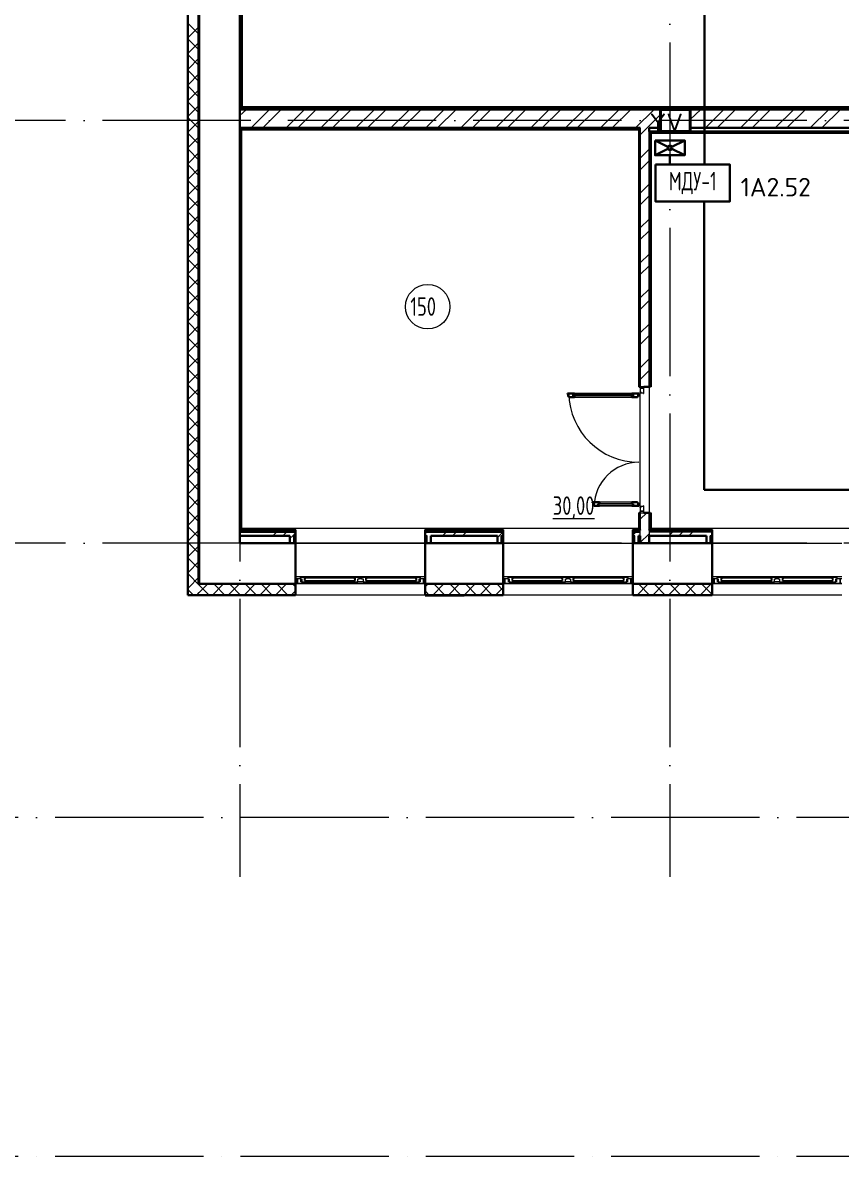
# Model space of a CAD drawing. Header units: millimetres. Extents: x -1073752 to 1436911, y -1379358 to 94781.
# Drawn here: x -1053799 to -1042755, y -890289 to -875001 of the extents above; entities that cross this region are included whole.
import ezdxf
from ezdxf.enums import TextEntityAlignment as Align

# ---------------------------------------------------------------- set-up
doc = ezdxf.new("R2010")
doc.units = ezdxf.units.MM
doc.set_wipeout_variables(frame=1)
doc.linetypes.add('ADSK_Линия сетки', pattern=[25, 20, -2.5, 0, -2.5])
for name, color, linetype, lineweight in [('_ Окна', 7, 'Continuous', 9), ('RC-Дымоудаление', 1, 'Continuous', 30), ('Двери', 252, 'Continuous', 9), ('лс', 5, 'Continuous', 30), ('Марки помещений', 7, 'Continuous', 20), ('Несущие колонны', 7, 'Continuous', 18), ('Ограждение', 252, 'Continuous', 9), ('Окна', 7, 'Continuous', 9), ('Оси', 252, 'Continuous', 9), ('Стены внутренние', 7, 'Continuous', 18), ('Стены наружные', 7, 'Continuous', 18), ('Стены штриховка', 7, 'Continuous', 9)]:
    doc.layers.add(name, color=color, linetype=linetype, lineweight=lineweight)
doc.layers.add('RC-Позиционные_обозначения', color=7, linetype='Continuous')
doc.layers.add('RC-Таблицы', color=7, linetype='Continuous')
doc.layers.add('Двери открывание', color=7, linetype='Continuous', lineweight=9, true_color=0xc0c0c0)
doc.styles.add('GOST Common_3', font='', dxfattribs={"height": 3.5})
doc.styles.add('ISOCPEUR', font='isocpeur.ttf', dxfattribs={"height": 250})
doc.styles.add('RubezhCAD', font='isocpeur.ttf')
doc.styles.get("Standard").update_dxf_attribs({"font": 'arial.ttf'})
doc.styles.get('GOST Common_3').set_extended_font_data('GOST 2.304 type A')

# ---------------------------------------------------------------- blocks, each defined once
blk = doc.blocks.new('1 этаж')
at = {"layer": '_ Окна', "color": 251, "lineweight": 18, "true_color": 0x636466}
for p, q in [((-57587, 14991), (-57643, 14991)), ((-57643, 14991), (-57643, 14974)), ((-57586, 14990), (-57587, 14991)), ((-57585, 14991), (-57586, 14990)), ((-57570, 14991), (-57585, 14991)), ((-57568, 14982), (-57570, 14991)), ((-56918, 14991), (-56921, 14982)), ((-56904, 14991), (-56918, 14991)), ((-56903, 14990), (-56904, 14991)), ((-56902, 14991), (-56903, 14990)), ((-56846, 14991), (-56902, 14991)), ((-56846, 14974), (-56846, 14991)), ((-56760, 14991), (-56816, 14991)), ((-56816, 14991), (-56816, 14974)), ((-56759, 14990), (-56760, 14991)), ((-56758, 14991), (-56759, 14990)), ((-56743, 14991), (-56758, 14991)), ((-56741, 14982), (-56743, 14991)), ((-56091, 14991), (-56094, 14982)), ((-56077, 14991), (-56091, 14991)), ((-56076, 14990), (-56077, 14991)), ((-56075, 14991), (-56076, 14990)), ((-56019, 14991), (-56075, 14991)), ((-56019, 14974), (-56019, 14991)), ((-54787, 14991), (-54843, 14991)), ((-54843, 14991), (-54843, 14974)), ((-54786, 14990), (-54787, 14991)), ((-54785, 14991), (-54786, 14990)), ((-54770, 14991), (-54785, 14991)), ((-54768, 14982), (-54770, 14991)), ((-54118, 14991), (-54121, 14982)), ((-54104, 14991), (-54118, 14991)), ((-54103, 14990), (-54104, 14991)), ((-54102, 14991), (-54103, 14990)), ((-54046, 14991), (-54102, 14991)), ((-54046, 14974), (-54046, 14991)), ((-53960, 14991), (-54016, 14991)), ((-54016, 14991), (-54016, 14974)), ((-53959, 14990), (-53960, 14991)), ((-53958, 14991), (-53959, 14990)), ((-53943, 14991), (-53958, 14991)), ((-53941, 14982), (-53943, 14991)), ((-53291, 14991), (-53294, 14982)), ((-53277, 14991), (-53291, 14991)), ((-53276, 14990), (-53277, 14991)), ((-53275, 14991), (-53276, 14990)), ((-53219, 14991), (-53275, 14991)), ((-53219, 14974), (-53219, 14991)), ((-51967, 14991), (-52023, 14991)), ((-52023, 14991), (-52023, 14974)), ((-51966, 14990), (-51967, 14991)), ((-51965, 14991), (-51966, 14990)), ((-51950, 14991), (-51965, 14991)), ((-51948, 14982), (-51950, 14991)), ((-51298, 14991), (-51301, 14982)), ((-51284, 14991), (-51298, 14991)), ((-51283, 14990), (-51284, 14991)), ((-51282, 14991), (-51283, 14990)), ((-51226, 14991), (-51282, 14991)), ((-51226, 14974), (-51226, 14991)), ((-51140, 14991), (-51196, 14991)), ((-51196, 14991), (-51196, 14974)), ((-51139, 14990), (-51140, 14991)), ((-51138, 14991), (-51139, 14990)), ((-51123, 14991), (-51138, 14991)), ((-51121, 14982), (-51123, 14991)), ((-50471, 14991), (-50474, 14982)), ((-50457, 14991), (-50471, 14991)), ((-50456, 14990), (-50457, 14991)), ((-50455, 14991), (-50456, 14990)), ((-50399, 14991), (-50455, 14991)), ((-50399, 14974), (-50399, 14991)), ((-57643, 14974), (-57681, 14974)), ((-57681, 14974), (-57681, 14916)), ((-57681, 14916), (-57621, 14916)), ((-57643, 14974), (-57623, 14974)), ((-57635, 14933), (-57635, 14974)), ((-57623, 14933), (-57635, 14933)), ((-57623, 14974), (-57623, 14933)), ((-57623, 14933), (-57572, 14933)), ((-57621, 14916), (-57617, 14933)), ((-57586, 14950), (-57586, 14982)), ((-57586, 14982), (-57568, 14982)), ((-57568, 14950), (-57586, 14950)), ((-57572, 14933), (-57568, 14950)), ((-56921, 14982), (-56903, 14982)), ((-56903, 14950), (-56921, 14950)), ((-56921, 14950), (-56916, 14933)), ((-56916, 14933), (-56866, 14933)), ((-56903, 14982), (-56903, 14950)), ((-56866, 14933), (-56866, 14974)), ((-56866, 14974), (-56846, 14974)), ((-56816, 14974), (-56796, 14974)), ((-56796, 14974), (-56796, 14933)), ((-56796, 14933), (-56745, 14933)), ((-56759, 14950), (-56759, 14982)), ((-56759, 14982), (-56741, 14982)), ((-56741, 14950), (-56759, 14950)), ((-56745, 14933), (-56741, 14950)), ((-56094, 14982), (-56076, 14982)), ((-56076, 14950), (-56094, 14950)), ((-56094, 14950), (-56089, 14933)), ((-56089, 14933), (-56039, 14933)), ((-56076, 14982), (-56076, 14950)), ((-56045, 14933), (-56040, 14916)), ((-56040, 14916), (-55981, 14916)), ((-56039, 14933), (-56039, 14974)), ((-56039, 14974), (-56019, 14974)), ((-56027, 14933), (-56039, 14933)), ((-56027, 14974), (-56027, 14933)), ((-55981, 14974), (-56019, 14974)), ((-55981, 14916), (-55981, 14974)), ((-54843, 14974), (-54881, 14974)), ((-54881, 14974), (-54881, 14916)), ((-54881, 14916), (-54821, 14916)), ((-54843, 14974), (-54823, 14974)), ((-54835, 14933), (-54835, 14974)), ((-54823, 14933), (-54835, 14933)), ((-54823, 14974), (-54823, 14933)), ((-54823, 14933), (-54772, 14933)), ((-54821, 14916), (-54817, 14933)), ((-54786, 14950), (-54786, 14982)), ((-54786, 14982), (-54768, 14982)), ((-54768, 14950), (-54786, 14950)), ((-54772, 14933), (-54768, 14950)), ((-54121, 14982), (-54103, 14982)), ((-54103, 14950), (-54121, 14950)), ((-54121, 14950), (-54116, 14933)), ((-54116, 14933), (-54066, 14933)), ((-54103, 14982), (-54103, 14950)), ((-54066, 14933), (-54066, 14974)), ((-54066, 14974), (-54046, 14974)), ((-54016, 14974), (-53996, 14974)), ((-53996, 14974), (-53996, 14933)), ((-53996, 14933), (-53945, 14933)), ((-53959, 14950), (-53959, 14982)), ((-53959, 14982), (-53941, 14982)), ((-53941, 14950), (-53959, 14950)), ((-53945, 14933), (-53941, 14950)), ((-53294, 14982), (-53276, 14982)), ((-53276, 14950), (-53294, 14950)), ((-53294, 14950), (-53289, 14933)), ((-53289, 14933), (-53239, 14933)), ((-53276, 14982), (-53276, 14950)), ((-53245, 14933), (-53240, 14916)), ((-53240, 14916), (-53181, 14916)), ((-53239, 14933), (-53239, 14974)), ((-53239, 14974), (-53219, 14974)), ((-53227, 14933), (-53239, 14933)), ((-53227, 14974), (-53227, 14933)), ((-53181, 14974), (-53219, 14974)), ((-53181, 14916), (-53181, 14974)), ((-52023, 14974), (-52061, 14974)), ((-52061, 14974), (-52061, 14916)), ((-52061, 14916), (-52001, 14916)), ((-52023, 14974), (-52003, 14974)), ((-52015, 14933), (-52015, 14974)), ((-52003, 14933), (-52015, 14933)), ((-52003, 14974), (-52003, 14933)), ((-52003, 14933), (-51952, 14933)), ((-52001, 14916), (-51997, 14933)), ((-51966, 14950), (-51966, 14982)), ((-51966, 14982), (-51948, 14982)), ((-51948, 14950), (-51966, 14950)), ((-51952, 14933), (-51948, 14950)), ((-51301, 14982), (-51283, 14982)), ((-51283, 14950), (-51301, 14950)), ((-51301, 14950), (-51296, 14933)), ((-51296, 14933), (-51246, 14933)), ((-51283, 14982), (-51283, 14950)), ((-51246, 14933), (-51246, 14974)), ((-51246, 14974), (-51226, 14974)), ((-51196, 14974), (-51176, 14974)), ((-51176, 14974), (-51176, 14933)), ((-51176, 14933), (-51125, 14933)), ((-51139, 14950), (-51139, 14982)), ((-51139, 14982), (-51121, 14982)), ((-51121, 14950), (-51139, 14950)), ((-51125, 14933), (-51121, 14950)), ((-50474, 14982), (-50456, 14982)), ((-50456, 14950), (-50474, 14950)), ((-50474, 14950), (-50469, 14933)), ((-50469, 14933), (-50419, 14933)), ((-50456, 14982), (-50456, 14950)), ((-50425, 14933), (-50420, 14916)), ((-50420, 14916), (-50361, 14916)), ((-50419, 14933), (-50419, 14974)), ((-50419, 14974), (-50399, 14974)), ((-50407, 14933), (-50419, 14933)), ((-50407, 14974), (-50407, 14933)), ((-50361, 14974), (-50399, 14974)), ((-50361, 14916), (-50361, 14974))]:
    blk.add_line(p, q, dxfattribs=at)
at = {"layer": '_ Окна', "color": 251, "true_color": 0x636466}
for p, q in [((-57681, 14974), (-57706, 14974)), ((-57706, 14916), (-57681, 14916)), ((-57681, 14916), (-57681, 14974)), ((-57583, 14982), (-57586, 14982)), ((-57586, 14982), (-57586, 14950)), ((-57586, 14950), (-57583, 14950)), ((-56906, 14982), (-57583, 14982)), ((-57583, 14982), (-57583, 14950)), ((-57583, 14950), (-57583, 14982)), ((-57583, 14950), (-56906, 14950)), ((-56906, 14950), (-56906, 14982)), ((-56906, 14982), (-56906, 14950)), ((-56903, 14982), (-56906, 14982)), ((-56906, 14950), (-56903, 14950)), ((-56903, 14950), (-56903, 14982)), ((-56756, 14982), (-56759, 14982)), ((-56759, 14982), (-56759, 14950)), ((-56759, 14950), (-56756, 14950)), ((-56079, 14982), (-56756, 14982)), ((-56756, 14982), (-56756, 14950)), ((-56756, 14950), (-56756, 14982)), ((-56756, 14950), (-56079, 14950)), ((-56079, 14950), (-56079, 14982)), ((-56079, 14982), (-56079, 14950)), ((-56076, 14982), (-56079, 14982)), ((-56079, 14950), (-56076, 14950)), ((-56076, 14950), (-56076, 14982)), ((-55956, 14974), (-55981, 14974)), ((-55981, 14974), (-55981, 14916)), ((-55981, 14916), (-55956, 14916)), ((-54881, 14974), (-54906, 14974)), ((-54906, 14916), (-54881, 14916)), ((-54881, 14916), (-54881, 14974)), ((-54783, 14982), (-54786, 14982)), ((-54786, 14982), (-54786, 14950)), ((-54786, 14950), (-54783, 14950)), ((-54106, 14982), (-54783, 14982)), ((-54783, 14982), (-54783, 14950)), ((-54783, 14950), (-54783, 14982)), ((-54783, 14950), (-54106, 14950)), ((-54106, 14950), (-54106, 14982)), ((-54106, 14982), (-54106, 14950)), ((-54103, 14982), (-54106, 14982)), ((-54106, 14950), (-54103, 14950)), ((-54103, 14950), (-54103, 14982)), ((-53956, 14982), (-53959, 14982)), ((-53959, 14982), (-53959, 14950)), ((-53959, 14950), (-53956, 14950)), ((-53279, 14982), (-53956, 14982)), ((-53956, 14982), (-53956, 14950)), ((-53956, 14950), (-53956, 14982)), ((-53956, 14950), (-53279, 14950)), ((-53279, 14950), (-53279, 14982)), ((-53279, 14982), (-53279, 14950)), ((-53276, 14982), (-53279, 14982)), ((-53279, 14950), (-53276, 14950)), ((-53276, 14950), (-53276, 14982)), ((-53156, 14974), (-53181, 14974)), ((-53181, 14974), (-53181, 14916)), ((-53181, 14916), (-53156, 14916)), ((-52061, 14974), (-52086, 14974)), ((-52086, 14916), (-52061, 14916)), ((-52061, 14916), (-52061, 14974)), ((-51963, 14982), (-51966, 14982)), ((-51966, 14982), (-51966, 14950)), ((-51966, 14950), (-51963, 14950)), ((-51286, 14982), (-51963, 14982)), ((-51963, 14982), (-51963, 14950)), ((-51963, 14950), (-51963, 14982)), ((-51963, 14950), (-51286, 14950)), ((-51286, 14950), (-51286, 14982)), ((-51286, 14982), (-51286, 14950)), ((-51283, 14982), (-51286, 14982)), ((-51286, 14950), (-51283, 14950)), ((-51283, 14950), (-51283, 14982)), ((-51136, 14982), (-51139, 14982)), ((-51139, 14982), (-51139, 14950)), ((-51139, 14950), (-51136, 14950)), ((-50459, 14982), (-51136, 14982)), ((-51136, 14982), (-51136, 14950)), ((-51136, 14950), (-51136, 14982)), ((-51136, 14950), (-50459, 14950)), ((-50459, 14950), (-50459, 14982)), ((-50459, 14982), (-50459, 14950)), ((-50456, 14982), (-50459, 14982)), ((-50459, 14950), (-50456, 14950)), ((-50456, 14950), (-50456, 14982)), ((-50336, 14974), (-50361, 14974)), ((-50361, 14974), (-50361, 14916)), ((-50361, 14916), (-50336, 14916))]:
    blk.add_line(p, q, dxfattribs=at)
at = {"layer": 'Двери', "color": 251, "lineweight": 30, "true_color": 0x636466}
for p, q in [((-53944, 17474), (-54038, 17474)), ((-54038, 17474), (-54038, 17466)), ((-54038, 17466), (-54029, 17466)), ((-54029, 17466), (-54029, 17432)), ((-54029, 17432), (-54020, 17432)), ((-54020, 17432), (-54020, 17424)), ((-53962, 17465), (-53944, 17465)), ((-53962, 17444), (-53962, 17465)), ((-53944, 17444), (-53962, 17444)), ((-53944, 17465), (-53944, 17474)), ((-53944, 17424), (-53944, 17444)), ((-53074, 17474), (-53168, 17474)), ((-53168, 17465), (-53168, 17474)), ((-53150, 17465), (-53168, 17465)), ((-53168, 17444), (-53150, 17444)), ((-53168, 17424), (-53168, 17444)), ((-53150, 17444), (-53150, 17465)), ((-53092, 17424), (-53092, 17432)), ((-53092, 17432), (-53083, 17432)), ((-53083, 17432), (-53083, 17466)), ((-53083, 17466), (-53074, 17466)), ((-53074, 17466), (-53074, 17474)), ((-54020, 17424), (-53944, 17424)), ((-53168, 17424), (-53092, 17424)), ((-53604, 16008), (-53698, 16008)), ((-53698, 16008), (-53698, 16000)), ((-53698, 16000), (-53689, 16000)), ((-53689, 16000), (-53689, 15966)), ((-53689, 15966), (-53680, 15966)), ((-53680, 15966), (-53680, 15958)), ((-53680, 15958), (-53604, 15958)), ((-53604, 15988), (-53622, 15988)), ((-53622, 15988), (-53622, 15967)), ((-53622, 15967), (-53604, 15967)), ((-53604, 16008), (-53604, 15988)), ((-53604, 15967), (-53604, 15958)), ((-53092, 16008), (-53168, 16008)), ((-53168, 16008), (-53168, 15988)), ((-53168, 15988), (-53150, 15988)), ((-53168, 15967), (-53168, 15958)), ((-53150, 15967), (-53168, 15967)), ((-53168, 15958), (-53074, 15958)), ((-53150, 15988), (-53150, 15967)), ((-53092, 16000), (-53092, 16008)), ((-53083, 16000), (-53092, 16000)), ((-53083, 15966), (-53083, 16000)), ((-53074, 15966), (-53083, 15966)), ((-53074, 15958), (-53074, 15966))]:
    blk.add_line(p, q, dxfattribs=at)
at = {"layer": 'Двери', "color": 251, "true_color": 0x636466}
for p, q in [((-53962, 17465), (-53150, 17465)), ((-53962, 17444), (-53962, 17465)), ((-53150, 17444), (-53962, 17444)), ((-53168, 17474), (-53944, 17474)), ((-53150, 17465), (-53150, 17444)), ((-53006, 17566), (-53056, 17566)), ((-53056, 17566), (-53056, 17546)), ((-53056, 17546), (-53006, 17546)), ((-53006, 17546), (-53056, 17546)), ((-53056, 17546), (-53056, 17497)), ((-53056, 17497), (-53048, 17497)), ((-53048, 17497), (-53048, 17483)), ((-53048, 17483), (-53014, 17483)), ((-53014, 17483), (-53014, 17474)), ((-53014, 17474), (-53006, 17474)), ((-53006, 17546), (-53006, 17566)), ((-53006, 17474), (-53006, 17546)), ((-53944, 17424), (-53168, 17424)), ((-53150, 15988), (-53622, 15988)), ((-53622, 15988), (-53622, 15967)), ((-53622, 15967), (-53150, 15967)), ((-53168, 16008), (-53604, 16008)), ((-53604, 15958), (-53168, 15958)), ((-53150, 15967), (-53150, 15988)), ((-53056, 15935), (-53056, 15886)), ((-53048, 15935), (-53056, 15935)), ((-53014, 15949), (-53048, 15949)), ((-53048, 15949), (-53048, 15935)), ((-53006, 15958), (-53014, 15958)), ((-53014, 15958), (-53014, 15949)), ((-53006, 15886), (-53006, 15958)), ((-53006, 15886), (-53056, 15886)), ((-53056, 15886), (-53056, 15866)), ((-53056, 15886), (-53006, 15886)), ((-53056, 15866), (-53006, 15866)), ((-53006, 15866), (-53006, 15886))]:
    blk.add_line(p, q, dxfattribs=at)
at = {"layer": 'Двери открывание', "color": 251, "true_color": 0x636466}
for centre, radius, start, end in [((-53074, 17492), 946, 181.0903, 270), ((-53074, 15940), 606, 90, 178.2979)]:
    blk.add_arc(centre, radius, start, end, dxfattribs=at)
at = {"layer": 'Марки помещений', "color": 251, "true_color": 0x636466}
blk.add_circle((-55923, 18644), 300, dxfattribs=at)
at = {"layer": 'Несущие колонны', "color": 251, "lineweight": 40, "true_color": 0x636466}
for p, q in [((-52781, 21306), (-52381, 21306)), ((-52781, 21006), (-52781, 21306)), ((-52381, 21306), (-52781, 21306)), ((-52381, 21306), (-52381, 21006)), ((-52781, 21056), (-52781, 21006)), ((-52381, 21006), (-52781, 21006)), ((-52381, 21006), (-52381, 21056))]:
    blk.add_line(p, q, dxfattribs=at)
at = {"layer": 'Несущие колонны', "color": 251, "true_color": 0x636466}
for p, q in [((-52781, 21306), (-52781, 21056)), ((-52381, 21056), (-52381, 21306)), ((-52781, 21006), (-52381, 21006))]:
    blk.add_line(p, q, dxfattribs=at)
at = {"layer": 'Ограждение', "color": 251, "true_color": 0x636466}
for p, q in [((-58421, 21341), (-58421, 26636)), ((-44466, 21341), (-58421, 21341)), ((-58441, 21041), (-58431, 21031)), ((-58431, 21031), (-53081, 21031)), ((-58431, 15656), (-58431, 21031)), ((-53081, 21031), (-53071, 21041)), ((-53081, 21031), (-53081, 17566)), ((-52921, 20991), (-52911, 20981)), ((-37221, 20981), (-52911, 20981)), ((-52911, 20981), (-52911, 17566)), ((-53071, 17566), (-53081, 17566)), ((-52911, 17566), (-52921, 17566)), ((-53081, 15866), (-53071, 15866)), ((-53081, 15866), (-53081, 15636)), ((-52921, 15866), (-52911, 15866)), ((-52911, 15866), (-52911, 15656)), ((-58441, 15656), (-53086, 15656)), ((-57706, 15636), (-57706, 15656)), ((-57706, 15656), (-55956, 15656)), ((-55956, 15656), (-55956, 15636)), ((-54906, 15636), (-54906, 15656)), ((-54906, 15656), (-53156, 15656)), ((-53156, 15656), (-53156, 15636)), ((-53086, 15656), (-53086, 15636)), ((-52921, 15656), (-49496, 15656)), ((-52086, 15636), (-52086, 15656)), ((-52086, 15656), (-50336, 15656)), ((-57706, 15456), (-55956, 15456)), ((-54906, 15456), (-53156, 15456)), ((-53072, 15472), (-53081, 15481)), ((-53071, 15472), (-53071, 15556)), ((-52086, 15456), (-50336, 15456)), ((-57706, 15006), (-55956, 15006)), ((-54906, 15006), (-53156, 15006)), ((-52086, 15006), (-50336, 15006))]:
    blk.add_line(p, q, dxfattribs=at)
blk.add_open_spline([(-58421, 21341), (-58421, 21341), (-58421, 21341), (-58421, 21341), (-58421, 21341), (-58422, 21340), (-58422, 21340), (-58422, 21340), (-58423, 21339), (-58423, 21339), (-58424, 21338), (-58424, 21338), (-58425, 21337), (-58425, 21337), (-58426, 21336)], degree=3, knots=[0, 0, 0, 0, 0.166667, 0.25, 0.333333, 0.416667, 0.458333, 0.5, 0.583333, 0.666667, 0.708333, 0.75, 0.833333, 1, 1, 1, 1], dxfattribs=at)
at = {"layer": 'Окна', "color": 251, "true_color": 0x636466}
for p, q in [((-57585, 14991), (-57587, 14991)), ((-56918, 14991), (-57570, 14991)), ((-56902, 14991), (-56904, 14991)), ((-56846, 14991), (-56816, 14991)), ((-56758, 14991), (-56760, 14991)), ((-56091, 14991), (-56743, 14991)), ((-56075, 14991), (-56077, 14991)), ((-54785, 14991), (-54787, 14991)), ((-54118, 14991), (-54770, 14991)), ((-54102, 14991), (-54104, 14991)), ((-54046, 14991), (-54016, 14991)), ((-53958, 14991), (-53960, 14991)), ((-53291, 14991), (-53943, 14991)), ((-53275, 14991), (-53277, 14991)), ((-51965, 14991), (-51967, 14991)), ((-51298, 14991), (-51950, 14991)), ((-51282, 14991), (-51284, 14991)), ((-51226, 14991), (-51196, 14991)), ((-51138, 14991), (-51140, 14991)), ((-50471, 14991), (-51123, 14991)), ((-50455, 14991), (-50457, 14991)), ((-57621, 14916), (-56040, 14916)), ((-57572, 14933), (-56916, 14933)), ((-56796, 14933), (-56866, 14933)), ((-56816, 14974), (-56846, 14974)), ((-56745, 14933), (-56089, 14933)), ((-54821, 14916), (-53240, 14916)), ((-54772, 14933), (-54116, 14933)), ((-53996, 14933), (-54066, 14933)), ((-54016, 14974), (-54046, 14974)), ((-53945, 14933), (-53289, 14933)), ((-52001, 14916), (-50420, 14916)), ((-51952, 14933), (-51296, 14933)), ((-51176, 14933), (-51246, 14933)), ((-51196, 14974), (-51226, 14974)), ((-51125, 14933), (-50469, 14933))]:
    blk.add_line(p, q, dxfattribs=at)
at = {"layer": 'Оси', "color": 251, "linetype": 'ADSK_Линия сетки', "ltscale": 100, "true_color": 0x636466}
for p, q in [((-58456, 32207), (-58456, 10956)), ((-52656, 32207), (-52656, 10956)), ((-806, 21156), (-72528, 21156)), ((-806, 15456), (-72528, 15456)), ((-26448, 11756), (-72528, 11756)), ((-26448, 7186), (-72528, 7186))]:
    blk.add_line(p, q, dxfattribs=at)
at = {"layer": 'Стены внутренние', "color": 251, "lineweight": 30, "true_color": 0x636466}
for p, q in [((-59158, 27558), (-59158, 14754)), ((-58456, 15456), (-58456, 15556)), ((-57781, 15456), (-58456, 15456)), ((-57706, 14906), (-57706, 15456)), ((-55956, 15456), (-55956, 14906)), ((-54981, 15456), (-55881, 15456)), ((-54906, 14906), (-54906, 15456)), ((-53156, 15456), (-53156, 14906)), ((-53056, 15456), (-53081, 15456)), ((-52161, 15456), (-52936, 15456)), ((-52086, 14906), (-52086, 15456)), ((-57706, 14754), (-57706, 14896)), ((-55956, 14906), (-54906, 14906)), ((-55956, 14896), (-55956, 14754)), ((-54906, 14754), (-54906, 14896)), ((-53156, 14906), (-52086, 14906)), ((-53156, 14896), (-53156, 14754)), ((-52086, 14754), (-52086, 14896)), ((-59158, 14754), (-57706, 14754)), ((-55956, 14754), (-54906, 14754)), ((-53156, 14754), (-52086, 14754))]:
    blk.add_line(p, q, dxfattribs=at)
at = {"layer": 'Стены внутренние', "color": 251, "linetype": 'Continuous', "lineweight": 9, "true_color": 0x636466}
for p, q in [((-59006, 22315), (-59156, 22465)), ((-59156, 22275), (-59006, 22425)), ((-59156, 22245), (-59158, 22248)), ((-59006, 22103), (-59156, 22253)), ((-59156, 22063), (-59006, 22213)), ((-59006, 21891), (-59156, 22041)), ((-59156, 21850), (-59006, 22000)), ((-59006, 21679), (-59156, 21829)), ((-59156, 21638), (-59006, 21788)), ((-59006, 21467), (-59156, 21617)), ((-59156, 21426), (-59006, 21576)), ((-59156, 21446), (-59158, 21442)), ((-59006, 21254), (-59156, 21404)), ((-59156, 21214), (-59006, 21364)), ((-59006, 21042), (-59156, 21192)), ((-59156, 21002), (-59006, 21152)), ((-59006, 20830), (-59156, 20980)), ((-59156, 20790), (-59006, 20940)), ((-59006, 20618), (-59156, 20768)), ((-59156, 20578), (-59006, 20728)), ((-59006, 20406), (-59156, 20556)), ((-59156, 20365), (-59006, 20515)), ((-59006, 20194), (-59156, 20344)), ((-59156, 20153), (-59006, 20303)), ((-59006, 19982), (-59156, 20132)), ((-59156, 19941), (-59006, 20091)), ((-59006, 19769), (-59156, 19919)), ((-59156, 19729), (-59006, 19879)), ((-59006, 19557), (-59156, 19707)), ((-59156, 19517), (-59006, 19667)), ((-59006, 19345), (-59156, 19495)), ((-59156, 19305), (-59006, 19455)), ((-59006, 19133), (-59156, 19283)), ((-59156, 19093), (-59006, 19243)), ((-59156, 19007), (-59158, 19004)), ((-59006, 18921), (-59156, 19071)), ((-59156, 18881), (-59006, 19031)), ((-59006, 18709), (-59156, 18859)), ((-59156, 18668), (-59006, 18818)), ((-59006, 18497), (-59156, 18647)), ((-59156, 18456), (-59006, 18606)), ((-59006, 18285), (-59156, 18435)), ((-59156, 18244), (-59006, 18394)), ((-59006, 18072), (-59156, 18222)), ((-59156, 18032), (-59006, 18182)), ((-59006, 17860), (-59156, 18010)), ((-59156, 17820), (-59006, 17970)), ((-59156, 17774), (-59158, 17778)), ((-59006, 17648), (-59156, 17798)), ((-59156, 17608), (-59006, 17758)), ((-59006, 17436), (-59156, 17586)), ((-59156, 17571), (-59156, 17572)), ((-59156, 17396), (-59006, 17546)), ((-59006, 17224), (-59156, 17374)), ((-59156, 17183), (-59006, 17333)), ((-59006, 17012), (-59156, 17162)), ((-59156, 16971), (-59006, 17121)), ((-59006, 16800), (-59156, 16950)), ((-59156, 16759), (-59006, 16909)), ((-59006, 16588), (-59156, 16738)), ((-59156, 16547), (-59006, 16697)), ((-59006, 16375), (-59156, 16525)), ((-59156, 16335), (-59006, 16485)), ((-59006, 16163), (-59156, 16313)), ((-59156, 16123), (-59006, 16273)), ((-59006, 15951), (-59156, 16101)), ((-59156, 15911), (-59006, 16061)), ((-59006, 15739), (-59156, 15889)), ((-59156, 15699), (-59006, 15849)), ((-59006, 15527), (-59156, 15677)), ((-59156, 15486), (-59006, 15636)), ((-59156, 15539), (-59158, 15543)), ((-59006, 15315), (-59156, 15465)), ((-59156, 15274), (-59006, 15424)), ((-59006, 15103), (-59156, 15253)), ((-59156, 15062), (-59006, 15212)), ((-59006, 14890), (-59156, 15040)), ((-59156, 14850), (-59006, 15000)), ((-59006, 14788), (-58897, 14896)), ((-58872, 14756), (-59006, 14890)), ((-58825, 14756), (-58685, 14896)), ((-58659, 14756), (-58799, 14896)), ((-58613, 14756), (-58473, 14896)), ((-58447, 14756), (-58587, 14896)), ((-58401, 14756), (-58261, 14896)), ((-58235, 14756), (-58375, 14896)), ((-58189, 14756), (-58049, 14896)), ((-58023, 14756), (-58163, 14896)), ((-57977, 14756), (-57837, 14896)), ((-57811, 14756), (-57951, 14896)), ((-57708, 14865), (-57739, 14896)), ((-55954, 14870), (-55928, 14896)), ((-55855, 14756), (-55715, 14896)), ((-55690, 14756), (-55830, 14896)), ((-55643, 14756), (-55503, 14896)), ((-55478, 14756), (-55618, 14896)), ((-55431, 14756), (-55291, 14896)), ((-55265, 14756), (-55405, 14896)), ((-55219, 14756), (-55079, 14896)), ((-55053, 14756), (-55193, 14896)), ((-55007, 14756), (-54908, 14855)), ((-54908, 14823), (-54981, 14896)), ((-53098, 14756), (-52958, 14896)), ((-52932, 14756), (-53072, 14896)), ((-52886, 14756), (-52746, 14896)), ((-52720, 14756), (-52860, 14896)), ((-52673, 14756), (-52533, 14896)), ((-52508, 14756), (-52648, 14896)), ((-52461, 14756), (-52321, 14896)), ((-52296, 14756), (-52436, 14896)), ((-52249, 14756), (-52109, 14896)), ((-52088, 14761), (-52223, 14896)), ((-59084, 14756), (-59156, 14828)), ((-59037, 14756), (-59006, 14788)), ((-58703, 14754), (-58704, 14756)), ((-58560, 14756), (-58560, 14755)), ((-58325, 14756), (-58326, 14754)), ((-57765, 14756), (-57708, 14813)), ((-55902, 14756), (-55954, 14808)), ((-55887, 14754), (-55888, 14756)), ((-55861, 14756), (-55863, 14754)), ((-55510, 14756), (-55511, 14754)), ((-53144, 14756), (-53154, 14766)), ((-53046, 14756), (-53047, 14754))]:
    blk.add_line(p, q, dxfattribs=at)
at = {"layer": 'Стены внутренние', "color": 251, "true_color": 0x636466}
for p, q in [((-55956, 14906), (-57706, 14906)), ((-53156, 14906), (-54906, 14906)), ((-50336, 14906), (-52086, 14906)), ((-55956, 14754), (-57706, 14754)), ((-53156, 14754), (-54906, 14754)), ((-50336, 14754), (-52086, 14754))]:
    blk.add_line(p, q, dxfattribs=at)
at = {"layer": 'Стены наружные', "color": 251, "lineweight": 30, "true_color": 0x636466}
for p, q in [((-59016, 27406), (-59016, 14906)), ((-59006, 14906), (-59006, 27406)), ((-58456, 26856), (-58456, 15556)), ((-58441, 21321), (-58441, 26836)), ((-58456, 21306), (-44466, 21306)), ((-44396, 21321), (-58441, 21321)), ((-58456, 21056), (-53056, 21056)), ((-58441, 21041), (-53071, 21041)), ((-58441, 15636), (-58441, 21041)), ((-53071, 21041), (-53071, 17566)), ((-52936, 21006), (-52936, 21056)), ((-52936, 21056), (-52781, 21056)), ((-52781, 21006), (-52936, 21006)), ((-52921, 17566), (-52921, 20991)), ((-52921, 20991), (-37211, 20991)), ((-52381, 21056), (-46744, 21056)), ((-46744, 21006), (-52381, 21006)), ((-53071, 17566), (-53056, 17566)), ((-53006, 17566), (-52921, 17566)), ((-53071, 15866), (-53071, 15636)), ((-53056, 15866), (-53071, 15866)), ((-52921, 15866), (-53006, 15866)), ((-52921, 15636), (-52921, 15866)), ((-58456, 15631), (-58441, 15631)), ((-58441, 15631), (-58456, 15631)), ((-57706, 15636), (-58441, 15636)), ((-57706, 15456), (-57706, 15636)), ((-54906, 15636), (-55956, 15636)), ((-55956, 15636), (-55956, 15456)), ((-54906, 15456), (-54906, 15636)), ((-53071, 15636), (-53156, 15636)), ((-53156, 15636), (-53156, 15456)), ((-53056, 15631), (-53056, 15636)), ((-52936, 15631), (-52936, 15636)), ((-52086, 15636), (-52921, 15636)), ((-52086, 15456), (-52086, 15636)), ((-58456, 15556), (-57781, 15556)), ((-57781, 15556), (-57781, 15456)), ((-57781, 15456), (-57706, 15456)), ((-55956, 15456), (-55881, 15456)), ((-55881, 15556), (-54981, 15556)), ((-55881, 15456), (-55881, 15556)), ((-54981, 15556), (-54981, 15456)), ((-54981, 15456), (-54906, 15456)), ((-53156, 15456), (-53081, 15456)), ((-53081, 15556), (-53056, 15556)), ((-53081, 15456), (-53081, 15556)), ((-53056, 15556), (-53056, 15456)), ((-53056, 15456), (-52936, 15456)), ((-52936, 15456), (-52936, 15556)), ((-52936, 15556), (-52161, 15556)), ((-52161, 15556), (-52161, 15456)), ((-52161, 15456), (-52086, 15456)), ((-57706, 14906), (-59016, 14906)), ((-57706, 14896), (-57706, 14906)), ((-55956, 14906), (-55956, 14896)), ((-54906, 14896), (-54906, 14906)), ((-53156, 14906), (-53156, 14896)), ((-52086, 14896), (-52086, 14906)), ((-55431, 14753), (-55956, 14753)), ((-55956, 14753), (-55956, 14748)), ((-55956, 14748), (-55431, 14748)), ((-55431, 14748), (-55431, 14753))]:
    blk.add_line(p, q, dxfattribs=at)
at = {"layer": 'Стены наружные', "color": 251, "linetype": 'Continuous', "lineweight": 9, "true_color": 0x636466}
for p, q in [((-59006, 22396), (-59016, 22396)), ((-59006, 22296), (-59016, 22296)), ((-59006, 22196), (-59016, 22196)), ((-59006, 22096), (-59016, 22096)), ((-58456, 22126), (-58441, 22141)), ((-59006, 21996), (-59016, 21996)), ((-59006, 21896), (-59016, 21896)), ((-59006, 21796), (-59016, 21796)), ((-58456, 21702), (-58441, 21717)), ((-59006, 21696), (-59016, 21696)), ((-59006, 21596), (-59016, 21596)), ((-59006, 21496), (-59016, 21496)), ((-59006, 21396), (-59016, 21396)), ((-59006, 21296), (-59016, 21296)), ((-58456, 21221), (-58370, 21306)), ((-58427, 21306), (-58412, 21321)), ((-58306, 21056), (-58056, 21306)), ((-58149, 21056), (-57899, 21306)), ((-58003, 21306), (-57988, 21321)), ((-57834, 21056), (-57584, 21306)), ((-57677, 21056), (-57427, 21306)), ((-57579, 21306), (-57564, 21321)), ((-57363, 21056), (-57113, 21306)), ((-57206, 21056), (-56956, 21306)), ((-57154, 21306), (-57139, 21321)), ((-56892, 21056), (-56642, 21306)), ((-56734, 21056), (-56484, 21306)), ((-56730, 21306), (-56715, 21321)), ((-56420, 21056), (-56170, 21306)), ((-56306, 21306), (-56291, 21321)), ((-56263, 21056), (-56013, 21306)), ((-55949, 21056), (-55699, 21306)), ((-55882, 21306), (-55867, 21321)), ((-55791, 21056), (-55541, 21306)), ((-55477, 21056), (-55227, 21306)), ((-55457, 21306), (-55442, 21321)), ((-55320, 21056), (-55070, 21306)), ((-55033, 21306), (-55018, 21321)), ((-55006, 21056), (-54756, 21306)), ((-54849, 21056), (-54599, 21306)), ((-54609, 21306), (-54594, 21321)), ((-54534, 21056), (-54284, 21306)), ((-54377, 21056), (-54127, 21306)), ((-54184, 21306), (-54169, 21321)), ((-54063, 21056), (-53813, 21306)), ((-53906, 21056), (-53656, 21306)), ((-53760, 21306), (-53745, 21321)), ((-53591, 21056), (-53341, 21306)), ((-53434, 21056), (-53184, 21306)), ((-53336, 21306), (-53321, 21321)), ((-53120, 21056), (-52870, 21306)), ((-52912, 21306), (-52897, 21321)), ((-52487, 21306), (-52472, 21321)), ((-52381, 21167), (-52241, 21306)), ((-52177, 21056), (-51927, 21306)), ((-52063, 21306), (-52048, 21321)), ((-52020, 21056), (-51770, 21306)), ((-51705, 21056), (-51455, 21306)), ((-51639, 21306), (-51624, 21321)), ((-51548, 21056), (-51298, 21306)), ((-51234, 21056), (-50984, 21306)), ((-51215, 21306), (-51200, 21321)), ((-51077, 21056), (-50827, 21306)), ((-50790, 21306), (-50775, 21321)), ((-50762, 21056), (-50512, 21306)), ((-50605, 21056), (-50355, 21306)), ((-50366, 21306), (-50351, 21321)), ((-59006, 21196), (-59016, 21196)), ((-52963, 21056), (-52781, 21238)), ((-59006, 21096), (-59016, 21096)), ((-59006, 20996), (-59016, 20996)), ((-57920, 21041), (-57920, 21056)), ((-57320, 21041), (-57320, 21056)), ((-56720, 21041), (-56720, 21056)), ((-56120, 21041), (-56120, 21056)), ((-55520, 21041), (-55520, 21056)), ((-54920, 21041), (-54920, 21056)), ((-54320, 21041), (-54320, 21056)), ((-53720, 21041), (-53720, 21056)), ((-53120, 21041), (-53120, 21056)), ((-53056, 20963), (-52963, 21056)), ((-52520, 20991), (-52520, 21006)), ((-51920, 20991), (-51920, 21006)), ((-51320, 20991), (-51320, 21006)), ((-50720, 20991), (-50720, 21006)), ((-59006, 20896), (-59016, 20896)), ((-59006, 20796), (-59016, 20796)), ((-58456, 20853), (-58441, 20868)), ((-52936, 20858), (-52921, 20873)), ((-59006, 20696), (-59016, 20696)), ((-53071, 20723), (-53056, 20738)), ((-53056, 20649), (-52936, 20769)), ((-59006, 20596), (-59016, 20596)), ((-59006, 20496), (-59016, 20496)), ((-53056, 20492), (-52936, 20612)), ((-59006, 20396), (-59016, 20396)), ((-58456, 20429), (-58441, 20444)), ((-52936, 20434), (-52921, 20449)), ((-59006, 20296), (-59016, 20296)), ((-59006, 20196), (-59016, 20196)), ((-53071, 20299), (-53056, 20314)), ((-53056, 20177), (-52936, 20297)), ((-59006, 20096), (-59016, 20096)), ((-53056, 20020), (-52936, 20140)), ((-59006, 19996), (-59016, 19996)), ((-59006, 19896), (-59016, 19896)), ((-58456, 20005), (-58441, 20020)), ((-53071, 19874), (-53056, 19889)), ((-52936, 20009), (-52921, 20024)), ((-59006, 19796), (-59016, 19796)), ((-53056, 19706), (-52936, 19826)), ((-59006, 19696), (-59016, 19696)), ((-59006, 19596), (-59016, 19596)), ((-58456, 19581), (-58441, 19596)), ((-53056, 19549), (-52936, 19669)), ((-52936, 19585), (-52921, 19600)), ((-59006, 19496), (-59016, 19496)), ((-53071, 19450), (-53056, 19465)), ((-59006, 19396), (-59016, 19396)), ((-59006, 19296), (-59016, 19296)), ((-53056, 19234), (-52936, 19354)), ((-59006, 19196), (-59016, 19196)), ((-58456, 19156), (-58441, 19171)), ((-53056, 19077), (-52936, 19197)), ((-52936, 19161), (-52921, 19176)), ((-59006, 19096), (-59016, 19096)), ((-59006, 18996), (-59016, 18996)), ((-53071, 19026), (-53056, 19041)), ((-59006, 18896), (-59016, 18896)), ((-53056, 18763), (-52936, 18883)), ((-59006, 18796), (-59016, 18796)), ((-59006, 18696), (-59016, 18696)), ((-58456, 18732), (-58441, 18747)), ((-53056, 18606), (-52936, 18726)), ((-52936, 18737), (-52921, 18752)), ((-59006, 18596), (-59016, 18596)), ((-53071, 18602), (-53056, 18617)), ((-59006, 18496), (-59016, 18496)), ((-59006, 18396), (-59016, 18396)), ((-53056, 18291), (-52936, 18411)), ((-59006, 18296), (-59016, 18296)), ((-59006, 18196), (-59016, 18196)), ((-58456, 18308), (-58441, 18323)), ((-53056, 18134), (-52936, 18254)), ((-52936, 18312), (-52921, 18327)), ((-59006, 18096), (-59016, 18096)), ((-53071, 18177), (-53056, 18192)), ((-59006, 17996), (-59016, 17996)), ((-59006, 17896), (-59016, 17896)), ((-58456, 17883), (-58441, 17898)), ((-53056, 17820), (-52936, 17940)), ((-52936, 17888), (-52921, 17903)), ((-59006, 17796), (-59016, 17796)), ((-53071, 17753), (-53056, 17768)), ((-53056, 17663), (-52936, 17783)), ((-59006, 17696), (-59016, 17696)), ((-59006, 17596), (-59016, 17596)), ((-59006, 17496), (-59016, 17496)), ((-58456, 17459), (-58441, 17474)), ((-59006, 17396), (-59016, 17396)), ((-59006, 17296), (-59016, 17296)), ((-59006, 17196), (-59016, 17196)), ((-59006, 17096), (-59016, 17096)), ((-59006, 16996), (-59016, 16996)), ((-58456, 17035), (-58441, 17050)), ((-59006, 16896), (-59016, 16896)), ((-59006, 16796), (-59016, 16796)), ((-59006, 16696), (-59016, 16696)), ((-59006, 16596), (-59016, 16596)), ((-58456, 16611), (-58441, 16626)), ((-59006, 16496), (-59016, 16496)), ((-59006, 16396), (-59016, 16396)), ((-59006, 16296), (-59016, 16296)), ((-59006, 16196), (-59016, 16196)), ((-59006, 16096), (-59016, 16096)), ((-58456, 16186), (-58441, 16201)), ((-59006, 15996), (-59016, 15996)), ((-59006, 15896), (-59016, 15896)), ((-59006, 15796), (-59016, 15796)), ((-58456, 15762), (-58441, 15777)), ((-53056, 15777), (-52967, 15866)), ((-52936, 15767), (-52921, 15782)), ((-59006, 15696), (-59016, 15696)), ((-59006, 15596), (-59016, 15596)), ((-58400, 15606), (-58387, 15619)), ((-58387, 15619), (-58375, 15631)), ((-58187, 15606), (-58175, 15619)), ((-58175, 15619), (-58162, 15631)), ((-58162, 15631), (-58157, 15636)), ((-58014, 15556), (-57964, 15606)), ((-57975, 15606), (-57963, 15619)), ((-57963, 15619), (-57950, 15631)), ((-57879, 15556), (-57829, 15606)), ((-57763, 15606), (-57751, 15619)), ((-57751, 15619), (-57738, 15631)), ((-57738, 15631), (-57733, 15636)), ((-55854, 15606), (-55841, 15619)), ((-55841, 15619), (-55829, 15631)), ((-55724, 15556), (-55674, 15606)), ((-55642, 15606), (-55629, 15619)), ((-55629, 15619), (-55617, 15631)), ((-55617, 15631), (-55612, 15636)), ((-55589, 15556), (-55539, 15606)), ((-55454, 15556), (-55404, 15606)), ((-55430, 15606), (-55417, 15619)), ((-55417, 15619), (-55405, 15631)), ((-55218, 15606), (-55205, 15619)), ((-55205, 15619), (-55193, 15631)), ((-55193, 15631), (-55188, 15636)), ((-55005, 15606), (-54993, 15619)), ((-54993, 15619), (-54980, 15631)), ((-54961, 15556), (-54911, 15606)), ((-53156, 15565), (-53114, 15606)), ((-53096, 15606), (-53084, 15619)), ((-53084, 15619), (-53071, 15631)), ((-53071, 15631), (-53066, 15636)), ((-53066, 15636), (-53056, 15647)), ((-52884, 15606), (-52872, 15619)), ((-52872, 15619), (-52859, 15631)), ((-52672, 15606), (-52660, 15619)), ((-52671, 15556), (-52621, 15606)), ((-52660, 15619), (-52647, 15631)), ((-52647, 15631), (-52642, 15636)), ((-52536, 15556), (-52486, 15606)), ((-52460, 15606), (-52447, 15619)), ((-52447, 15619), (-52435, 15631)), ((-52401, 15556), (-52351, 15606)), ((-52248, 15606), (-52235, 15619)), ((-52235, 15619), (-52223, 15631)), ((-52223, 15631), (-52218, 15636)), ((-59006, 15496), (-59016, 15496)), ((-57781, 15519), (-57744, 15556)), ((-57744, 15556), (-57706, 15594)), ((-55956, 15504), (-55943, 15517)), ((-55943, 15517), (-55931, 15529)), ((-54981, 15536), (-54961, 15556)), ((-54931, 15469), (-54918, 15481)), ((-54918, 15481), (-54906, 15494)), ((-53156, 15547), (-53146, 15556)), ((-53056, 15463), (-52936, 15583)), ((-52111, 15531), (-52098, 15544)), ((-52098, 15544), (-52086, 15556)), ((-59006, 15396), (-59016, 15396)), ((-59006, 15296), (-59016, 15296)), ((-59006, 15196), (-59016, 15196)), ((-59006, 15096), (-59016, 15096)), ((-59006, 14996), (-59016, 14996)), ((-55884, 14748), (-55886, 14753)), ((-55863, 14753), (-55866, 14748))]:
    blk.add_line(p, q, dxfattribs=at)
at = {"layer": 'Стены наружные', "color": 251, "true_color": 0x636466}
for p, q in [((-52781, 21056), (-52781, 21306)), ((-52381, 21306), (-52381, 21056)), ((-52381, 21006), (-52781, 21006)), ((-53056, 15935), (-53056, 17497)), ((-52936, 17566), (-52936, 15866)), ((-53081, 15472), (-53063, 15472)), ((-53063, 15457), (-53081, 15457)), ((-53063, 15457), (-53063, 15472))]:
    blk.add_line(p, q, dxfattribs=at)
at = {"layer": 'Стены штриховка', "color": 251, "true_color": 0x636466}
for p, q in [((-59156, 14754), (-59156, 27558)), ((-58441, 21041), (-58456, 21041)), ((-53071, 21041), (-53071, 21056)), ((-53056, 21056), (-53056, 17566)), ((-52936, 17566), (-52936, 21006)), ((-52921, 21006), (-52921, 20991)), ((-53056, 15866), (-53056, 15636)), ((-52936, 15636), (-52936, 15866)), ((-58456, 15619), (-57706, 15619)), ((-58456, 15606), (-57706, 15606)), ((-58441, 15631), (-57706, 15631)), ((-57706, 15631), (-58441, 15631)), ((-55956, 15631), (-54906, 15631)), ((-54906, 15631), (-55956, 15631)), ((-55956, 15619), (-54906, 15619)), ((-55956, 15606), (-54906, 15606)), ((-53156, 15631), (-53056, 15631)), ((-53056, 15631), (-53156, 15631)), ((-53156, 15619), (-53056, 15619)), ((-53156, 15606), (-53056, 15606)), ((-53056, 15556), (-53056, 15631)), ((-52936, 15631), (-52086, 15631)), ((-52936, 15631), (-52936, 15556)), ((-52086, 15619), (-52936, 15619)), ((-52086, 15606), (-52936, 15606)), ((-57731, 15456), (-57731, 15556)), ((-57706, 15556), (-57731, 15556)), ((-57718, 15456), (-57718, 15556)), ((-55931, 15556), (-55956, 15556)), ((-55943, 15456), (-55943, 15556)), ((-55931, 15456), (-55931, 15556)), ((-54931, 15456), (-54931, 15556)), ((-54906, 15556), (-54931, 15556)), ((-54918, 15456), (-54918, 15556)), ((-53131, 15556), (-53156, 15556)), ((-53143, 15456), (-53143, 15556)), ((-53131, 15456), (-53131, 15556)), ((-52111, 15456), (-52111, 15556)), ((-52086, 15556), (-52111, 15556)), ((-52098, 15456), (-52098, 15556)), ((-59006, 14906), (-59006, 14896)), ((-57706, 14896), (-59006, 14896)), ((-57708, 14896), (-57708, 14756)), ((-54906, 14896), (-55956, 14896)), ((-55954, 14756), (-55954, 14896)), ((-54908, 14896), (-54908, 14756)), ((-52086, 14896), (-53156, 14896)), ((-53154, 14756), (-53154, 14896)), ((-52088, 14896), (-52088, 14756)), ((-57708, 14756), (-59158, 14756)), ((-54908, 14756), (-55954, 14756)), ((-52088, 14756), (-53154, 14756))]:
    blk.add_line(p, q, dxfattribs=at)
at = {"layer": 'Марки помещений', "color": 251, "true_color": 0x636466, "style": 'GOST Common_3', "width": 0.9}
for s, p in [('150', (-56158, 18522)), ('%%U30,00', (-54236, 15837))]:
    blk.add_text(s, height=250, dxfattribs=at).set_placement(p)
blk = doc.blocks.new('A$C122646C6')
at = {"color": 1, "lineweight": 30}
for points in [[(0, 200), (400, 200), (400, 0), (0, 0), (0, 200)], [(0, 200), (173, 113)], [(400, 200), (227, 113)], [(173, 87), (0, 0)], [(227, 87), (400, 0)]]:
    blk.add_lwpolyline(points, dxfattribs=at)
blk.add_circle((200, 100), 30, dxfattribs=at)
blk = doc.blocks.new('RC-UGO-MDU-01')
at = {"layer": 'RC-Дымоудаление'}
blk.add_point((0, 0), dxfattribs=at)
blk.add_wipeout([(5, 2.5), (5, -2.5), (-5, -2.5), (-5, 2.5)]).dxf.layer = 'RC-Дымоудаление'
blk.add_wipeout([(-5, -2.5), (-5, 2.5), (5, 2.5), (5, -2.5)]).dxf.layer = 'RC-Дымоудаление'
blk.add_lwpolyline([(-5, 2.5), (5, 2.5), (5, -2.5), (-5, -2.5), (-5, 2.5)], close=True, dxfattribs=at)
at = {"layer": 'RC-Дымоудаление', "ltscale": 100, "style": 'ISOCPEUR', "width": 0.7}
blk.add_text('МДУ-1', height=2.5, dxfattribs=at).set_placement((0, 0), align=Align.MIDDLE)
at = {"layer": 'RC-Дымоудаление'}
blk.add_attdef('PSTN', text='', height=2.5, dxfattribs=at).set_placement((5.82, 2.37), align=Align.BOTTOM_CENTER)

msp = doc.modelspace()

# ---------------------------------------------------------------- linework, layer by layer
at = {"layer": 'лс', "color": 5}
for p, q in [((-1044599.4, -876913.5), (-1044599.4, -871216.6)), ((-1044606.3, -877413), (-1044606.3, -881300.8))]:
    msp.add_line(p, q, dxfattribs=at)
at = {"layer": 'лс', "color": 11}
msp.add_line((-1045067.2, -876787.6), (-1045067.2, -876913.5), dxfattribs=at)
at = {"layer": 'лс'}
msp.add_line((-1044606.3, -881300.8), (-1028652.3, -881300.8), dxfattribs=at)

# ---------------------------------------------------------------- block references
for name, p in [('1 этаж', (-992411.4, -897475.7)), ('A$C122646C6', (-1045267.2, -876787.6))]:
    msp.add_blockref(name, p)

# ---------------------------------------------------------------- texts
at = {"layer": 'RC-Таблицы', "linetype": 'Continuous', "lineweight": 40, "insert": (-1045116.4, -876350), "char_height": 250, "width": 2400, "attachment_point": 5, "style": 'RubezhCAD'}
msp.add_mtext('YV', dxfattribs=at)

# ---------------------------------------------------------------- next in the draw order: block references
at = {"layer": 'RC-Дымоудаление', "color": 4, "linetype": 'Continuous', "lineweight": 40, "ltscale": 15}
ref = msp.add_blockref('RC-UGO-MDU-01', (-1044760, -877163.3), dxfattribs=dict(at, xscale=100, yscale=100, zscale=100))
ref.add_attrib('PSTN', '1А2.52', dxfattribs={"layer": 'RC-Позиционные_обозначения', "height": 250, "style": 'RubezhCAD'}).set_placement((-1043639.8, -877418.4), align=Align.BOTTOM_CENTER)

doc.saveas('drawing.dxf')
